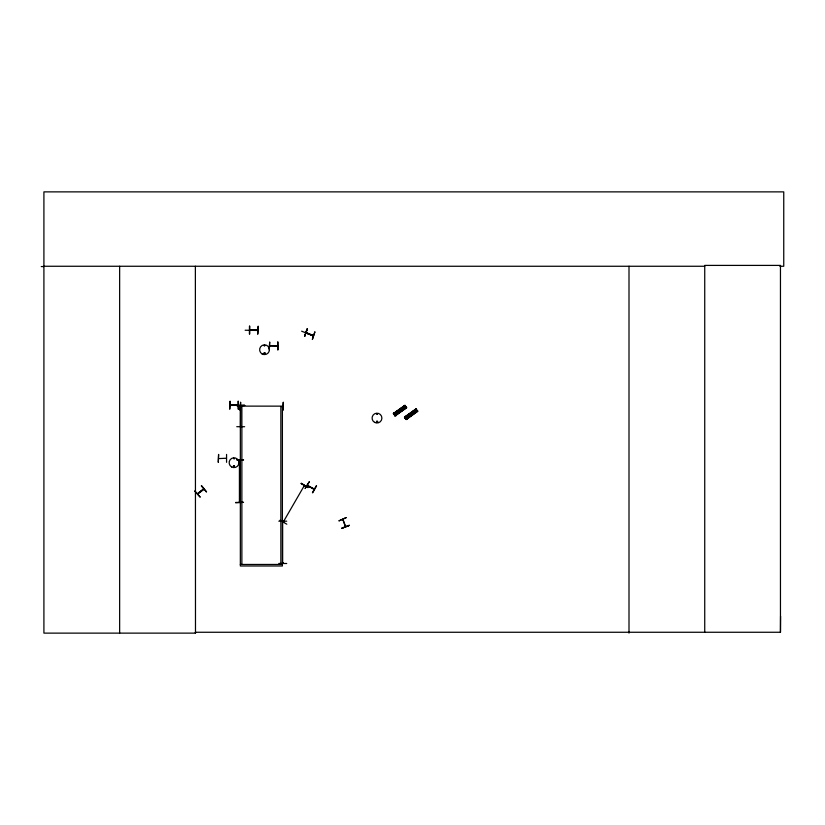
<?xml version="1.0" encoding="UTF-8"?>
<svg xmlns="http://www.w3.org/2000/svg" width="825" height="825" viewBox="0 0 825 825"><rect width="100%" height="100%" fill="white"/><g stroke="black" fill="none" stroke-linecap="round" stroke-linejoin="round"><path stroke-width="1.24" d="M249.398 334.012L249.47 326.123M249.727 334.012L249.758 326.123M256.967 330.268L257.575 330.32M257.782 334.043L258.194 326.164L257.73 334.043M779.893 266.258L783.75 266.258L783.75 191.874L43.911 191.874L43.911 633.126L195.484 633.126L195.381 632.259L780.46 632.259L780.574 616.306M245.138 330.237L257.379 330.454M249.985 330.382L257.74 330.237M250.697 330.382L249.882 329.887M307.333 485.399L314.16 489.338L307.457 485.512M198.454 493.546C194.618 494.783 213.5 482.491 197.794 493.969M304.6 485.812L303.951 486.338L304.59 485.781M342.787 520.152L342.891 519.43L345.376 526.783M345.727 526.68L345.118 526.175M239.394 502.322L239.724 501.497M282.954 521.916L282.944 521.235M282.635 563.423L282.624 562.547L282.944 563.403M282.944 563.258L282.604 562.66M233.279 466.383C235.537 463.897 234.042 469.26 233.423 466.032M234.496 466.507C233.269 464.485 233.846 468.445 234.506 466.115M264.093 345.623C265.341 344.211 264.567 347.243 264.186 345.427M265.289 353.399C263.309 355.709 264.113 351.13 265.217 353.224M376.478 421.637C377.376 423.72 377.726 419.987 376.52 421.781M377.675 421.967C376.54 419.017 375.798 424.339 377.757 421.781M239.405 501.662L239.766 502.208M240.91 426.319L240.498 426.659L240.56 405.57M283.295 521.947L304.27 485.698M304.528 336.353L307.467 329.041M306.745 333.331L306.157 332.568L313.459 335.497M312.51 335.414L313.356 335.744L306.075 333.063M301.62 331.176L312.974 335.744M233.671 458.391L234.259 458.978L233.846 458.267M230.154 405.127L230.928 405.426M230.154 405.405L238.043 405.075M269.734 345.788L277.571 346.118M345.685 526.597L342.891 519.43M309.241 481.79L305.075 488.493L309.334 481.841M307.395 485.533L314.253 488.947M312.427 492.638L316.295 485.77M312.716 492.793L316.552 485.904M279.974 520.245L286.801 524.195M301.28 483.337L307.931 487.585L301.3 483.306M283.326 522.06L283.718 521.369M283.522 522.266L283.913 521.575M237.93 405.384L230.237 405.405L230.979 405.457M241.343 406.106L240.663 406.467L241.508 406.147M282.769 406.147L240.745 406.117M269.816 345.788L277.613 345.788M282.635 522.008L282.635 521.214M194.824 491.123L200.042 497.042M201.29 485.884L206.333 491.948M203.682 488.843L203.352 489.565M200.124 496.98L194.855 491.102M264.258 352.935C263.443 355.101 266.3 352.626 264.196 353.069M393.432 413.707L405.023 405.436M393.463 413.748L405.106 405.549M393.556 413.892L405.209 405.694M393.742 414.14L405.312 405.828M405.343 405.869L393.824 414.263L405.436 406.013M394.608 415.326L406.147 406.983L406.684 407.736L395.072 415.975L393.329 413.562L404.91 405.271L406.56 407.571L394.989 415.862M394.701 415.46L406.271 407.148M394.804 415.604L406.385 407.323M394.866 415.687L406.488 407.447M404.559 417.264L416.151 408.994M404.683 417.45L416.274 409.169M404.786 417.594L416.326 409.252M404.879 417.728L416.45 409.417M404.993 417.873L416.532 409.53M405.106 418.028L405.58 418.677M405.725 418.883L417.275 410.551M405.807 418.997L417.409 410.737M405.89 419.121L417.512 410.881M405.993 419.255L417.574 410.974M406.106 419.42L417.687 411.128M203.528 488.916L197.557 493.804M377.108 414.418L376.778 413.624L377.19 414.336M341.911 528.227L349.253 525.36M341.932 528.278L349.295 525.442M250.027 329.887L257.575 329.887M241.354 406.498L240.807 406.467M218.759 458.587L226.452 458.236M230.134 401.321L229.742 409.21L230.02 401.321M238.013 401.27L238.178 409.159M230.237 405.127L237.878 405.034M240.714 406.147L241.426 406.147M236.765 459.731L243.53 460.02M236.765 459.772L243.53 459.731M226.566 462.309L226.566 454.42M235.651 502.446L243.53 502.343L235.651 502.796M278.829 521.183L286.708 521.183M278.829 563.454L286.718 563.506M244.633 405.353L236.754 405.58L244.633 405.343M236.754 405.529L244.633 405.529M236.754 426.69L244.643 426.721M41.25 266.568L43.911 266.558M43.911 266.258L704.736 266.258M277.613 341.983L277.726 349.862M269.29 349.862L269.682 341.983L269.332 348.738M240.343 564.455L282.397 564.455M257.74 330.32L249.882 330.248M313.325 335.827L306.034 332.898M239.724 460.154L239.374 460.866M301.135 483.594L307.962 487.544M239.394 460.979L239.415 460.175L239.425 502.26M405.91 418.141L405.508 418.285M201.599 485.636L206.559 491.762M414.975 409.839L416.501 411.974M414.191 410.396L415.718 412.541M413.016 411.242L414.542 413.377M411.974 411.984L413.5 414.129M410.798 412.83L412.325 414.965M403.848 406.282L405.384 408.416M403.064 406.838L404.601 408.973M401.888 407.684L403.425 409.819M400.847 408.427L402.373 410.561M405.756 416.439L407.282 418.574M405.075 416.388L407.117 419.234M399.671 409.272L401.198 411.407M394.628 412.882L396.165 415.016M394.041 412.758L396.082 415.614M393.958 412.82L396 415.676M349.253 525.339L341.901 528.186M282.624 562.629L282.635 563.341L282.635 521.297M238.415 401.27L238.466 409.159M780.46 632.259L780.46 265.403L704.736 265.403L704.736 632.259M629.001 266.258L629.001 633.126M280.861 564.455L280.861 406.766L282.397 406.766L282.397 565.991L240.343 565.991L240.343 406.766L241.869 406.766L241.869 564.455M278.015 341.983L278.015 349.862M195.37 266.258L195.484 633.126M119.646 266.258L119.646 633.126M400.445 409.819C401.373 411.974 402.022 408.086 400.445 409.819M411.572 413.377C412.5 415.532 413.139 411.644 411.572 413.377M307.117 328.897L304.631 336.394L307.117 328.897M314.872 331.959L312.366 339.446L314.851 331.949M416.037 408.839L404.446 417.12L406.23 419.585L417.801 411.283L416.027 408.829M346.252 517.574L339.054 520.822L346.252 517.574M240.611 402.342L240.219 410.231L240.611 402.342M283.264 402.342L282.882 410.231L283.264 402.342M218.625 454.472L218.274 462.361L218.573 454.472M262.082 353.946A4.888 4.888 0 0 0 269.414 349.718A4.888 4.888 0 0 0 262.082 345.489A4.888 4.888 0 0 0 262.082 353.946M374.54 422.348A4.909 4.909 0 0 0 381.903 418.089A4.909 4.909 0 0 0 374.54 413.841A4.909 4.909 0 0 0 374.54 422.348M231.598 466.94A4.898 4.898 0 0 0 238.941 462.701A4.898 4.898 0 0 0 231.598 458.452A4.898 4.898 0 0 0 231.598 466.94"/></g></svg>
